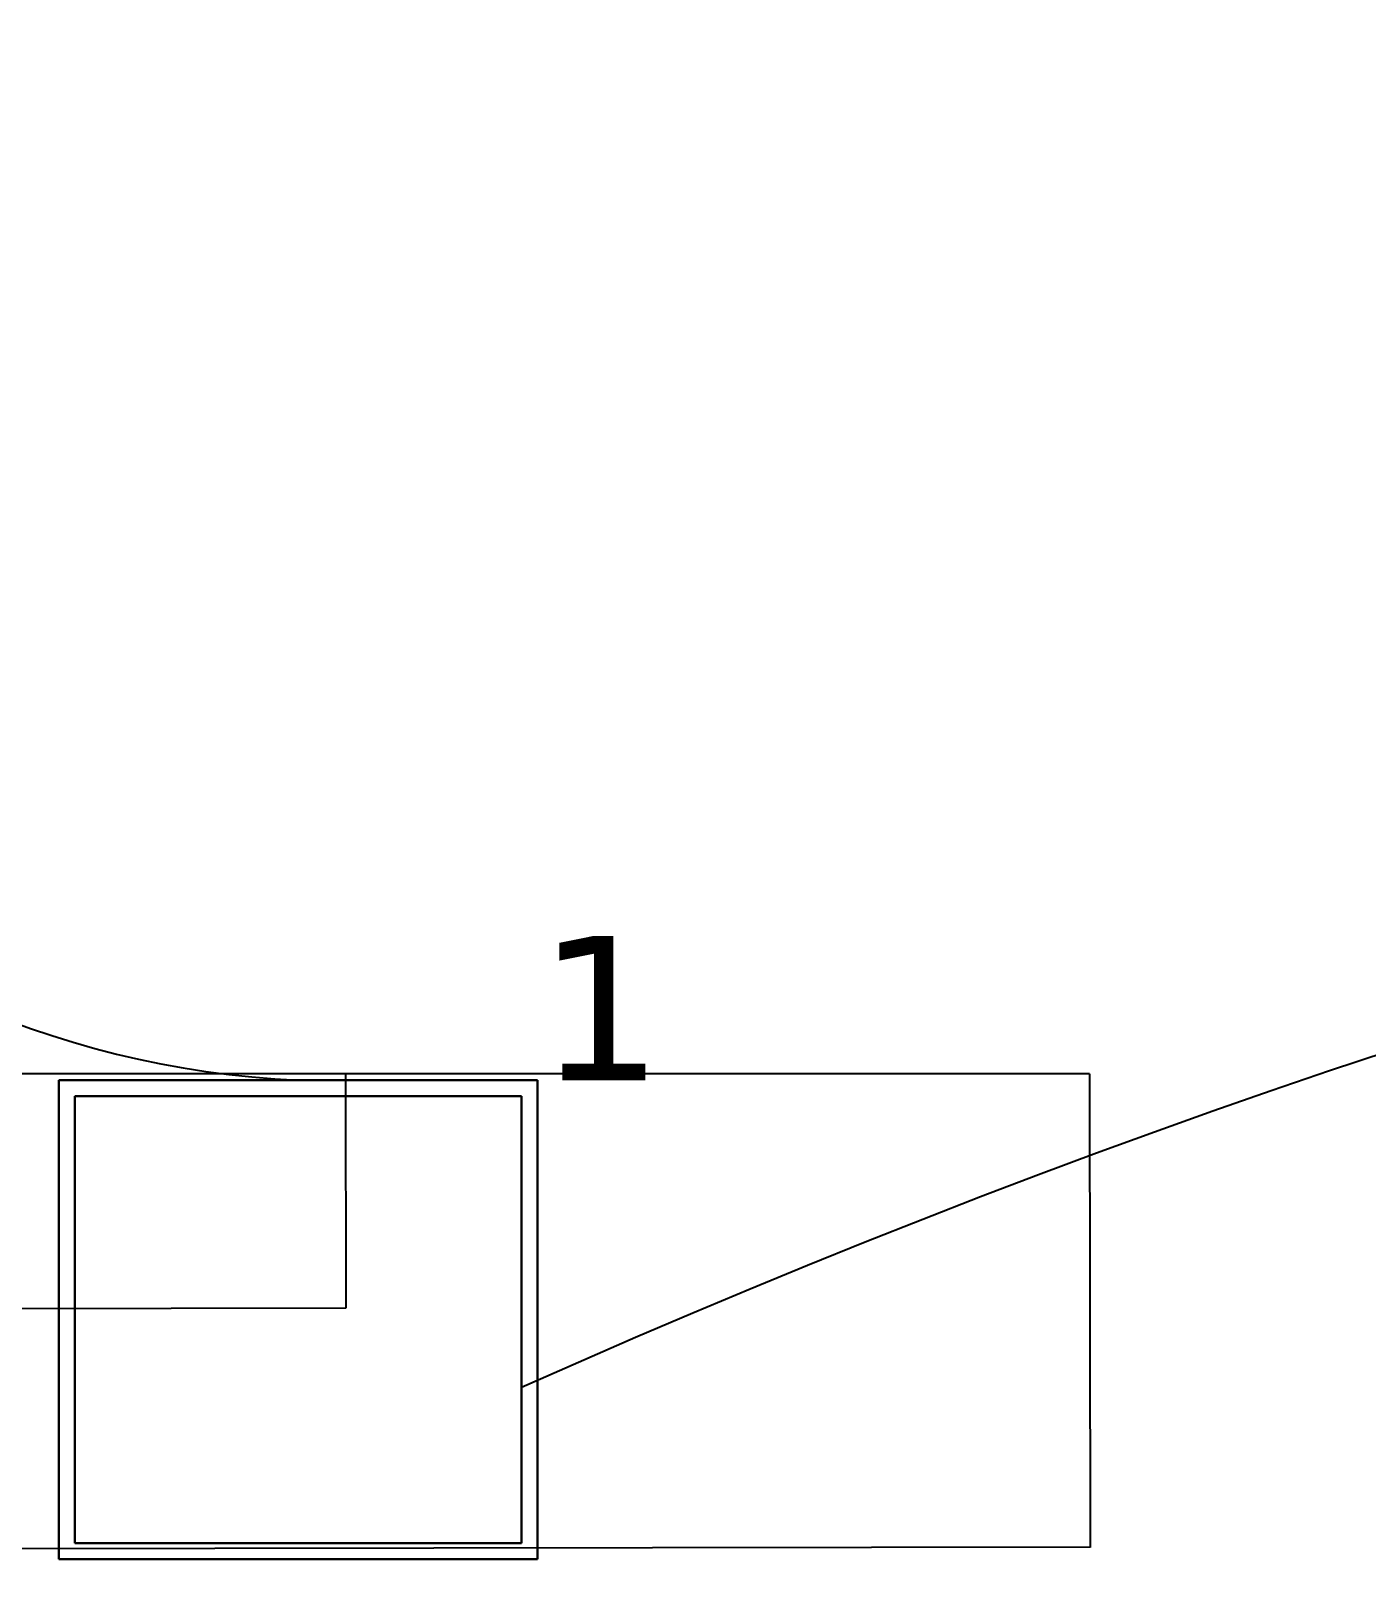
# Model space of a CAD drawing. Header units: metres. Extents: x -39 to 21688, y -24 to 9022.
# Drawn here: x 24.689 to 26.354, y 51.576 to 53.516 of the extents above; entities that cross this region are included whole.
import ezdxf

# ---------------------------------------------------------------- set-up
doc = ezdxf.new("R2010")
doc.units = ezdxf.units.M
doc.header["$MEASUREMENT"] = 0
for name, color, linetype in [('AR-CALLES', 4, 'Continuous'), ('AR-MOBILIRIO', 1, 'Continuous'), ('AR-PUERTAS', 2, 'Continuous'), ('AR-VENTANAS', 2, 'Continuous')]:
    doc.layers.add(name, color=color, linetype=linetype)
doc.layers.add('DLX_TERR_LUM', color=7, linetype='Continuous', true_color=0xffd400)
doc.layers.add('DLX_TERR_LUMKEY_IDX', color=7, linetype='Continuous', true_color=0x969696)
doc.styles.add('TableTextStyle', font='')
doc.styles.get('TableTextStyle').set_extended_font_data('VERDANA.TTF')

# ---------------------------------------------------------------- blocks, each defined once
blk = doc.blocks.new('AR-MOB. RECEPCION')
at = {"layer": 'AR-MOBILIRIO', "extrusion": (5.25001e-07, -5.22836e-07, 1)}
for p, q in [((-0.5947, 2.835, 0), (-0.004, 2.8359, 0)), ((-0.0046, 2.8359, 0), (-0.0002, 0.1339, 0))]:
    blk.add_line(p, q, dxfattribs=at)
at = {"layer": 'AR-MOBILIRIO', "extrusion": (-1.60905e-07, -3.9026e-07, 1)}
for p, q in [((-0.5947, 2.835, 0), (-0.5947, -2.8519, 0)), ((-0.3013, 0.8334, 0), (-0.3031, 1.9084, 0))]:
    blk.add_line(p, q, dxfattribs=at)
at = {"layer": 'AR-MOBILIRIO', "extrusion": (5.24564e-07, -2.55444e-07, 1)}
for q in [(-0.5947, 1.908, 0), (-0.3031, 1.9084, 0)]:
    blk.add_line((-0.3031, 1.9084, 0), q, dxfattribs=at)

msp = doc.modelspace()

# ---------------------------------------------------------------- linework, layer by layer
at = {"layer": 'AR-PUERTAS'}
msp.add_circle((22.62406, 27.62249), 40.08066, dxfattribs=at)
at = {"layer": 'AR-VENTANAS'}
for centre, radius, start, end in [((25.07491, 53.37215), 1.16523, 92.62982, 267.37018), ((29.96234, 41.41099), 11.40999, 64.95681, 114.118386)]:
    msp.add_arc(centre, radius, start, end, dxfattribs=at)
at = {"layer": 'DLX_TERR_LUM'}
for points in [[(25.31995, 52.20815, 0), (24.72295, 52.20815, 0)], [(24.72295, 52.20815, 0), (24.72295, 52.20815, 0)], [(24.72295, 52.20815, 0), (25.31995, 52.20815, 0)], [(24.72295, 52.20815, 0), (24.72295, 51.61115, 0)], [(24.72295, 51.61115, 0), (24.72295, 52.20815, 0)], [(24.72295, 52.20815, 0), (24.72295, 52.20815, 0)], [(24.72295, 51.61115, 0), (24.72295, 52.20815, 0)], [(24.72295, 52.20815, 0), (25.31995, 52.20815, 0)], [(25.31995, 52.20815, 0), (24.72295, 52.20815, 0)], [(24.72295, 52.20815, 0), (24.72295, 51.61115, 0)], [(25.31995, 51.61115, 0), (25.31995, 52.20815, 0)], [(25.31995, 52.20815, 0), (25.31995, 52.20815, 0)], [(25.31995, 52.20815, 0), (25.31995, 51.61115, 0)], [(25.31995, 52.20815, 0), (25.31995, 52.20815, 0)], [(25.31995, 52.20815, 0), (25.31995, 51.61115, 0)], [(25.31995, 51.61115, 0), (25.31995, 52.20815, 0)], [(25.29995, 52.18815, 0), (24.74295, 52.18815, 0)], [(24.74295, 52.18815, 0), (24.74295, 51.63115, 0)], [(24.74295, 51.63115, 0), (24.74295, 52.18815, 0)], [(24.74295, 52.18815, 0), (25.29995, 52.18815, 0)], [(25.29995, 51.63115, 0), (25.29995, 52.18815, 0)], [(25.29995, 52.18815, 0), (25.29995, 51.63115, 0)], [(24.74295, 51.63115, 0), (25.29995, 51.63115, 0)], [(25.29995, 51.63115, 0), (24.74295, 51.63115, 0)], [(24.72295, 51.61115, 0), (24.72295, 51.61115, 0)], [(24.72295, 51.61115, 0), (25.31995, 51.61115, 0)], [(25.31995, 51.61115, 0), (24.72295, 51.61115, 0)], [(24.72295, 51.61115, 0), (24.72295, 51.61115, 0)], [(25.31995, 51.61115, 0), (24.72295, 51.61115, 0)], [(24.72295, 51.61115, 0), (25.31995, 51.61115, 0)], [(25.31995, 51.61115, 0), (25.31995, 51.61115, 0)], [(25.31995, 51.61115, 0), (25.31995, 51.61115, 0)]]:
    msp.add_polyline3d(points, dxfattribs=at)

# ---------------------------------------------------------------- block references
at = {"layer": 'AR-CALLES', "rotation": 270}
msp.add_blockref('AR-MOB. RECEPCION', (23.17292, 51.62137, 0), dxfattribs=at)

# ---------------------------------------------------------------- texts
at = {"layer": 'DLX_TERR_LUMKEY_IDX', "style": 'TableTextStyle'}
msp.add_text('1', height=0.18, dxfattribs=at).set_placement((25.31995, 52.20814))

doc.saveas('drawing.dxf')
